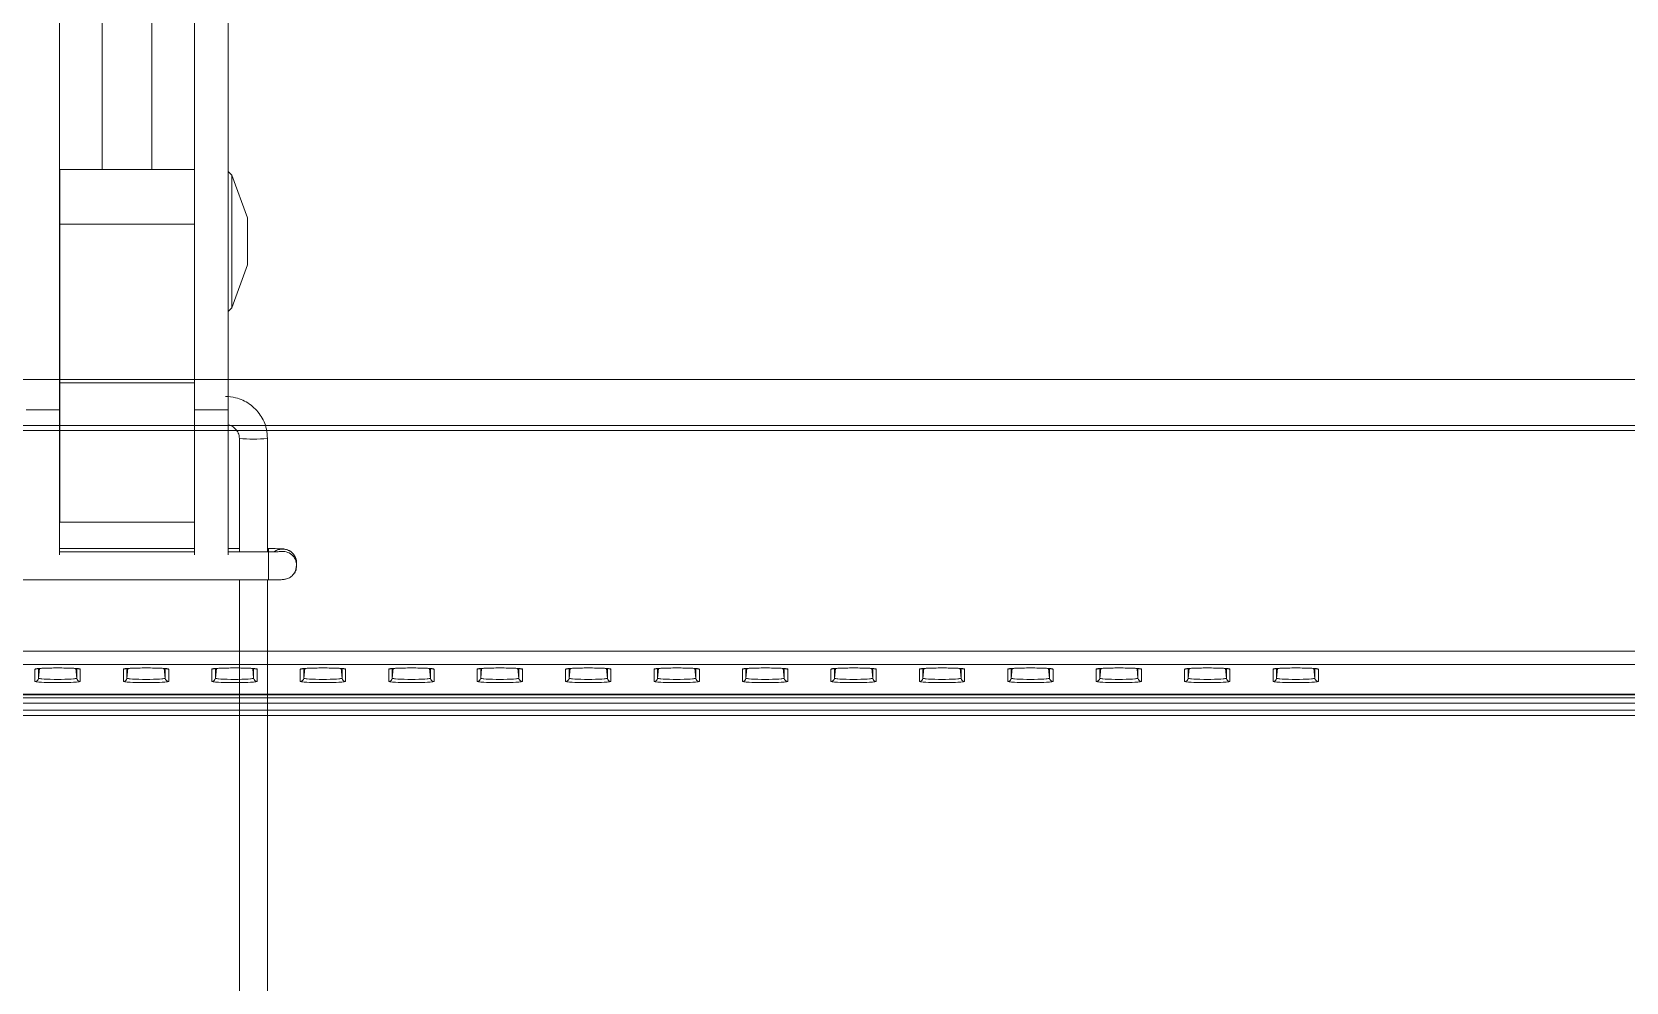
# Model space of a CAD drawing. Header units: millimetres. Extents: x -71336 to -35435, y -26189 to 22712.
# Drawn here: x -68747.5 to -68657.3, y -17584.3 to -17530.6 of the extents above; entities that cross this region are included whole.
import ezdxf

# ---------------------------------------------------------------- set-up
doc = ezdxf.new("R2010")
doc.units = ezdxf.units.MM
doc.layers.add('SC - Equipment', color=7, linetype='Continuous', lineweight=13)

# ---------------------------------------------------------------- blocks, each defined once
blk = doc.blocks.new('SONY FW-49XE8001 - BACK')
at = {"layer": 'SC - Equipment', "color": 251, "true_color": 0x636466, "transparency": 33554495}
for points in [[(478.695, 9.651), (-479.005, 9.651)], [(478.695, 10.4), (-479.005, 10.4)], [(115.539, 9.398), (115.539, 9.398), (115.545, 9.4), (115.556, 9.401), (115.57, 9.404), (115.588, 9.406), (115.609, 9.408), (115.633, 9.411), (115.66, 9.414), (115.691, 9.416), (115.725, 9.419), (115.763, 9.421), (115.805, 9.424), (115.85, 9.427), (115.899, 9.429), (115.951, 9.431), (116.008, 9.434), (116.131, 9.438), (116.267, 9.441), (116.416, 9.444), (116.576, 9.445), (116.747, 9.446), (116.924, 9.445), (117.101, 9.443), (117.187, 9.442), (117.27, 9.44), (117.348, 9.438), (117.421, 9.436), (117.488, 9.433), (117.55, 9.431), (117.607, 9.428), (117.659, 9.426), (117.706, 9.423), (117.749, 9.42), (117.788, 9.417), (117.822, 9.414), (117.853, 9.411), (117.879, 9.409), (117.901, 9.406), (117.92, 9.404), (117.934, 9.401), (117.944, 9.4), (117.95, 9.398), (117.951, 9.398)], [(115.718, 9.418), (115.663, 8.867), (115.663, 9.414)], [(117.827, 9.414), (117.827, 8.867), (117.772, 9.418)], [(120.54, 9.398), (120.539, 9.398), (120.546, 9.4), (120.556, 9.401), (120.57, 9.404), (120.588, 9.406), (120.608, 9.408), (120.633, 9.411), (120.66, 9.414), (120.691, 9.416), (120.725, 9.419), (120.763, 9.421), (120.804, 9.424), (120.85, 9.427), (120.899, 9.429), (120.951, 9.431), (121.008, 9.434), (121.13, 9.438), (121.267, 9.441), (121.415, 9.444), (121.576, 9.445), (121.746, 9.446), (121.924, 9.445), (122.101, 9.443), (122.187, 9.442), (122.27, 9.44), (122.348, 9.438), (122.421, 9.436), (122.488, 9.433), (122.55, 9.431), (122.607, 9.428), (122.659, 9.426), (122.706, 9.423), (122.749, 9.42), (122.788, 9.417), (122.823, 9.414), (122.853, 9.411), (122.879, 9.409), (122.901, 9.406), (122.92, 9.404), (122.934, 9.401), (122.944, 9.4), (122.95, 9.398), (122.951, 9.398)], [(120.718, 9.418), (120.663, 8.867), (120.663, 9.414)], [(122.827, 9.414), (122.827, 8.867), (122.772, 9.418)], [(125.54, 9.398), (125.539, 9.398), (125.546, 9.4), (125.556, 9.401), (125.57, 9.404), (125.588, 9.406), (125.609, 9.408), (125.633, 9.411), (125.66, 9.414), (125.691, 9.416), (125.725, 9.419), (125.763, 9.421), (125.804, 9.424), (125.85, 9.427), (125.899, 9.429), (125.951, 9.431), (126.008, 9.434), (126.131, 9.438), (126.267, 9.441), (126.416, 9.444), (126.576, 9.445), (126.747, 9.446), (126.924, 9.445), (127.101, 9.443), (127.187, 9.442), (127.27, 9.44), (127.348, 9.438), (127.421, 9.436), (127.488, 9.433), (127.55, 9.431), (127.607, 9.428), (127.659, 9.426), (127.706, 9.423), (127.749, 9.42), (127.788, 9.417), (127.823, 9.414), (127.853, 9.411), (127.879, 9.409), (127.901, 9.406), (127.92, 9.404), (127.934, 9.401), (127.944, 9.4), (127.95, 9.398), (127.951, 9.398)], [(125.718, 9.418), (125.663, 8.867), (125.663, 9.414)], [(127.827, 9.414), (127.827, 8.867), (127.772, 9.418)], [(130.54, 9.398), (130.539, 9.398), (130.546, 9.4), (130.556, 9.401), (130.57, 9.404), (130.588, 9.406), (130.609, 9.408), (130.633, 9.411), (130.66, 9.414), (130.691, 9.416), (130.725, 9.419), (130.763, 9.421), (130.804, 9.424), (130.85, 9.427), (130.899, 9.429), (130.952, 9.431), (131.008, 9.434), (131.13, 9.438), (131.267, 9.441), (131.416, 9.444), (131.576, 9.445), (131.746, 9.446), (131.924, 9.445), (132.101, 9.443), (132.187, 9.442), (132.27, 9.44), (132.348, 9.438), (132.421, 9.436), (132.488, 9.433), (132.55, 9.431), (132.607, 9.428), (132.659, 9.426), (132.706, 9.423), (132.749, 9.42), (132.788, 9.417), (132.822, 9.414), (132.853, 9.411), (132.879, 9.409), (132.901, 9.406), (132.92, 9.404), (132.934, 9.401), (132.945, 9.4), (132.95, 9.398), (132.951, 9.398)], [(130.718, 9.418), (130.663, 8.867), (130.663, 9.414)], [(132.827, 9.414), (132.827, 8.867), (132.772, 9.418)], [(135.54, 9.398), (135.539, 9.398), (135.546, 9.4), (135.556, 9.401), (135.57, 9.404), (135.588, 9.406), (135.609, 9.408), (135.633, 9.411), (135.66, 9.414), (135.691, 9.416), (135.725, 9.419), (135.763, 9.421), (135.804, 9.424), (135.85, 9.427), (135.899, 9.429), (135.951, 9.431), (136.008, 9.434), (136.13, 9.438), (136.267, 9.441), (136.416, 9.444), (136.576, 9.445), (136.747, 9.446), (136.924, 9.445), (137.101, 9.443), (137.187, 9.442), (137.27, 9.44), (137.348, 9.438), (137.421, 9.436), (137.488, 9.433), (137.55, 9.431), (137.607, 9.428), (137.659, 9.426), (137.706, 9.423), (137.749, 9.42), (137.788, 9.417), (137.823, 9.414), (137.853, 9.411), (137.879, 9.409), (137.901, 9.406), (137.92, 9.404), (137.934, 9.401), (137.944, 9.4), (137.95, 9.398), (137.95, 9.398)], [(135.718, 9.418), (135.663, 8.867), (135.663, 9.414)], [(137.827, 9.414), (137.827, 8.867), (137.772, 9.418)], [(140.54, 9.398), (140.539, 9.398), (140.546, 9.4), (140.556, 9.401), (140.57, 9.404), (140.588, 9.406), (140.609, 9.408), (140.633, 9.411), (140.66, 9.414), (140.691, 9.416), (140.725, 9.419), (140.763, 9.421), (140.804, 9.424), (140.85, 9.427), (140.899, 9.429), (140.951, 9.431), (141.008, 9.434), (141.13, 9.438), (141.267, 9.441), (141.416, 9.444), (141.576, 9.445), (141.747, 9.446), (141.924, 9.445), (142.101, 9.443), (142.187, 9.442), (142.27, 9.44), (142.348, 9.438), (142.421, 9.436), (142.488, 9.433), (142.55, 9.431), (142.607, 9.428), (142.659, 9.426), (142.706, 9.423), (142.749, 9.42), (142.788, 9.417), (142.822, 9.414), (142.853, 9.411), (142.879, 9.409), (142.901, 9.406), (142.92, 9.404), (142.934, 9.401), (142.944, 9.4), (142.95, 9.398), (142.951, 9.398)], [(140.718, 9.418), (140.663, 8.867), (140.663, 9.414)], [(142.827, 9.414), (142.827, 8.867), (142.772, 9.418)], [(145.54, 9.398), (145.539, 9.398), (145.546, 9.4), (145.556, 9.401), (145.57, 9.404), (145.588, 9.406), (145.608, 9.408), (145.633, 9.411), (145.66, 9.414), (145.691, 9.416), (145.725, 9.419), (145.763, 9.421), (145.804, 9.424), (145.85, 9.427), (145.899, 9.429), (145.951, 9.431), (146.008, 9.434), (146.13, 9.438), (146.267, 9.441), (146.415, 9.444), (146.576, 9.445), (146.746, 9.446), (146.924, 9.445), (147.101, 9.443), (147.187, 9.442), (147.27, 9.44), (147.348, 9.438), (147.421, 9.436), (147.488, 9.433), (147.55, 9.431), (147.607, 9.428), (147.659, 9.426), (147.706, 9.423), (147.749, 9.42), (147.788, 9.417), (147.823, 9.414), (147.853, 9.411), (147.879, 9.409), (147.901, 9.406), (147.92, 9.404), (147.934, 9.401), (147.944, 9.4), (147.95, 9.398), (147.95, 9.398)], [(145.718, 9.418), (145.663, 8.867), (145.663, 9.414)], [(147.827, 9.414), (147.827, 8.867), (147.772, 9.418)], [(150.539, 9.398), (150.539, 9.398), (150.545, 9.4), (150.556, 9.401), (150.57, 9.404), (150.588, 9.406), (150.609, 9.408), (150.633, 9.411), (150.66, 9.414), (150.691, 9.416), (150.725, 9.419), (150.763, 9.421), (150.805, 9.424), (150.85, 9.427), (150.899, 9.429), (150.951, 9.431), (151.008, 9.434), (151.131, 9.438), (151.267, 9.441), (151.416, 9.444), (151.576, 9.445), (151.747, 9.446), (151.924, 9.445), (152.101, 9.443), (152.187, 9.442), (152.27, 9.44), (152.348, 9.438), (152.42, 9.436), (152.488, 9.433), (152.55, 9.431), (152.607, 9.428), (152.659, 9.426), (152.706, 9.423), (152.749, 9.42), (152.788, 9.417), (152.822, 9.414), (152.853, 9.411), (152.879, 9.409), (152.901, 9.406), (152.92, 9.404), (152.934, 9.401), (152.944, 9.4), (152.95, 9.398), (152.951, 9.398)], [(150.718, 9.418), (150.663, 8.867), (150.663, 9.414)], [(152.827, 9.414), (152.827, 8.867), (152.772, 9.418)], [(155.54, 9.398), (155.539, 9.398), (155.546, 9.4), (155.556, 9.401), (155.57, 9.404), (155.588, 9.406), (155.608, 9.408), (155.633, 9.411), (155.66, 9.414), (155.691, 9.416), (155.725, 9.419), (155.763, 9.421), (155.804, 9.424), (155.85, 9.427), (155.899, 9.429), (155.952, 9.431), (156.008, 9.434), (156.13, 9.438), (156.267, 9.441), (156.416, 9.444), (156.576, 9.445), (156.746, 9.446), (156.924, 9.445), (157.101, 9.443), (157.187, 9.442), (157.27, 9.44), (157.348, 9.438), (157.421, 9.436), (157.488, 9.433), (157.55, 9.431), (157.607, 9.428), (157.659, 9.426), (157.706, 9.423), (157.749, 9.42), (157.788, 9.417), (157.822, 9.414), (157.853, 9.411), (157.879, 9.409), (157.901, 9.406), (157.92, 9.404), (157.934, 9.401), (157.944, 9.4), (157.95, 9.398), (157.951, 9.398)], [(155.718, 9.418), (155.663, 8.867), (155.663, 9.414)], [(157.827, 9.414), (157.827, 8.867), (157.772, 9.418)], [(160.539, 9.398), (160.539, 9.398), (160.546, 9.4), (160.556, 9.401), (160.57, 9.404), (160.588, 9.406), (160.609, 9.408), (160.633, 9.411), (160.66, 9.414), (160.691, 9.416), (160.725, 9.419), (160.763, 9.421), (160.804, 9.424), (160.85, 9.427), (160.899, 9.429), (160.951, 9.431), (161.008, 9.434), (161.131, 9.438), (161.267, 9.441), (161.416, 9.444), (161.576, 9.445), (161.747, 9.446), (161.924, 9.445), (162.101, 9.443), (162.187, 9.442), (162.27, 9.44), (162.348, 9.438), (162.421, 9.436), (162.488, 9.433), (162.55, 9.431), (162.607, 9.428), (162.659, 9.426), (162.706, 9.423), (162.749, 9.42), (162.788, 9.417), (162.823, 9.414), (162.853, 9.411), (162.879, 9.409), (162.901, 9.406), (162.92, 9.404), (162.934, 9.401), (162.944, 9.4), (162.95, 9.398), (162.951, 9.398)], [(160.718, 9.418), (160.663, 8.867), (160.663, 9.414)], [(162.827, 9.414), (162.827, 8.867), (162.772, 9.418)], [(165.54, 9.398), (165.539, 9.398), (165.546, 9.4), (165.556, 9.401), (165.57, 9.404), (165.588, 9.406), (165.609, 9.408), (165.633, 9.411), (165.66, 9.414), (165.691, 9.416), (165.725, 9.419), (165.763, 9.421), (165.804, 9.424), (165.85, 9.427), (165.899, 9.429), (165.952, 9.431), (166.008, 9.434), (166.13, 9.438), (166.267, 9.441), (166.416, 9.444), (166.576, 9.445), (166.747, 9.446), (166.924, 9.445), (167.101, 9.443), (167.187, 9.442), (167.269, 9.44), (167.348, 9.438), (167.421, 9.436), (167.488, 9.433), (167.55, 9.431), (167.607, 9.428), (167.659, 9.426), (167.706, 9.423), (167.749, 9.42), (167.788, 9.417), (167.822, 9.414), (167.853, 9.411), (167.879, 9.409), (167.901, 9.406), (167.92, 9.404), (167.934, 9.401), (167.944, 9.4), (167.95, 9.398), (167.951, 9.398)], [(165.718, 9.418), (165.663, 8.867), (165.663, 9.414)], [(167.827, 9.414), (167.827, 8.867), (167.772, 9.418)], [(170.54, 9.398), (170.539, 9.398), (170.546, 9.4), (170.556, 9.401), (170.57, 9.404), (170.588, 9.406), (170.608, 9.408), (170.633, 9.411), (170.66, 9.414), (170.691, 9.416), (170.725, 9.419), (170.763, 9.421), (170.804, 9.424), (170.85, 9.427), (170.899, 9.429), (170.951, 9.431), (171.008, 9.434), (171.13, 9.438), (171.267, 9.441), (171.416, 9.444), (171.576, 9.445), (171.746, 9.446), (171.924, 9.445), (172.101, 9.443), (172.187, 9.442), (172.27, 9.44), (172.348, 9.438), (172.421, 9.436), (172.488, 9.433), (172.55, 9.431), (172.607, 9.428), (172.659, 9.426), (172.706, 9.423), (172.749, 9.42), (172.788, 9.417), (172.823, 9.414), (172.853, 9.411), (172.879, 9.409), (172.901, 9.406), (172.92, 9.404), (172.934, 9.401), (172.944, 9.4), (172.95, 9.398), (172.95, 9.398)], [(170.718, 9.418), (170.663, 8.867), (170.663, 9.414)], [(172.827, 9.414), (172.827, 8.867), (172.772, 9.418)], [(175.539, 9.398), (175.539, 9.398), (175.546, 9.4), (175.556, 9.401), (175.57, 9.404), (175.588, 9.406), (175.609, 9.408), (175.633, 9.411), (175.66, 9.414), (175.691, 9.416), (175.725, 9.419), (175.763, 9.421), (175.805, 9.424), (175.85, 9.427), (175.899, 9.429), (175.951, 9.431), (176.008, 9.434), (176.13, 9.438), (176.267, 9.441), (176.416, 9.444), (176.576, 9.445), (176.747, 9.446), (176.924, 9.445), (177.101, 9.443), (177.187, 9.442), (177.27, 9.44), (177.348, 9.438), (177.421, 9.436), (177.488, 9.433), (177.55, 9.431), (177.607, 9.428), (177.659, 9.426), (177.706, 9.423), (177.749, 9.42), (177.788, 9.417), (177.822, 9.414), (177.853, 9.411), (177.879, 9.409), (177.901, 9.406), (177.92, 9.404), (177.934, 9.401), (177.944, 9.4), (177.95, 9.398), (177.951, 9.398)], [(175.718, 9.418), (175.663, 8.867), (175.663, 9.414)], [(177.827, 9.414), (177.827, 8.867), (177.772, 9.418)], [(180.54, 9.398), (180.539, 9.398), (180.546, 9.4), (180.556, 9.401), (180.57, 9.404), (180.588, 9.406), (180.608, 9.408), (180.633, 9.411), (180.66, 9.414), (180.691, 9.416), (180.725, 9.419), (180.763, 9.421), (180.804, 9.424), (180.85, 9.427), (180.899, 9.429), (180.951, 9.431), (181.008, 9.434), (181.13, 9.438), (181.267, 9.441), (181.415, 9.444), (181.576, 9.445), (181.746, 9.446), (181.924, 9.445), (182.101, 9.443), (182.187, 9.442), (182.27, 9.44), (182.348, 9.438), (182.421, 9.436), (182.488, 9.433), (182.55, 9.431), (182.607, 9.428), (182.659, 9.426), (182.706, 9.423), (182.749, 9.42), (182.788, 9.417), (182.823, 9.414), (182.853, 9.411), (182.879, 9.409), (182.901, 9.406), (182.92, 9.404), (182.934, 9.401), (182.944, 9.4), (182.95, 9.398), (182.951, 9.398)], [(180.718, 9.418), (180.663, 8.867), (180.663, 9.414)], [(182.827, 9.414), (182.827, 8.867), (182.772, 9.418)], [(185.539, 9.398), (185.539, 9.398), (185.546, 9.4), (185.556, 9.401), (185.57, 9.404), (185.588, 9.406), (185.609, 9.408), (185.633, 9.411), (185.66, 9.414), (185.691, 9.416), (185.725, 9.419), (185.763, 9.421), (185.804, 9.424), (185.85, 9.427), (185.899, 9.429), (185.951, 9.431), (186.008, 9.434), (186.131, 9.438), (186.267, 9.441), (186.416, 9.444), (186.576, 9.445), (186.747, 9.446), (186.924, 9.445), (187.101, 9.443), (187.187, 9.442), (187.27, 9.44), (187.348, 9.438), (187.421, 9.436), (187.488, 9.433), (187.55, 9.431), (187.607, 9.428), (187.659, 9.426), (187.706, 9.423), (187.749, 9.42), (187.788, 9.417), (187.823, 9.414), (187.853, 9.411), (187.879, 9.409), (187.901, 9.406), (187.92, 9.404), (187.934, 9.401), (187.944, 9.4), (187.95, 9.398), (187.951, 9.398)], [(185.718, 9.418), (185.663, 8.867), (185.663, 9.414)], [(187.827, 9.414), (187.827, 8.867), (187.772, 9.418)], [(72.438, 7.464), (316.628, 7.464)], [(72.446, 7.764), (316.2, 7.764)], [(211.645, 7.964), (211.645, 7.935), (75.645, 7.935), (75.645, 7.964)], [(317.628, 6.764), (72.42, 6.764)], [(317.199, 7.064), (72.427, 7.064)]]:
    blk.add_lwpolyline(points, dxfattribs=at)
for points in [[(215.504, 9.637), (215.494, 8.948, -0.365289), (214.645, 7.964), (72.951, 7.964)], [(118.026, 8.687, -0.385524), (117.827, 8.867), (117.825, 8.863), (117.821, 8.859), (117.812, 8.856), (117.805, 8.854), (117.789, 8.851), (117.742, 8.842), (117.694, 8.835), (117.642, 8.83), (117.512, 8.82), (117.509, 8.82), (117.364, 8.812), (117.199, 8.806), (117.16, 8.805), (116.95, 8.802), (116.745, 8.801), (116.54, 8.802), (116.331, 8.805), (116.291, 8.806), (116.125, 8.812), (115.981, 8.82), (115.978, 8.82), (115.847, 8.83), (115.796, 8.835), (115.748, 8.842), (115.701, 8.851), (115.685, 8.854), (115.677, 8.856), (115.669, 8.859), (115.664, 8.863), (115.663, 8.867, -0.384869), (115.464, 8.687)], [(123.026, 8.687, -0.385109), (122.827, 8.867), (122.825, 8.863), (122.821, 8.859), (122.812, 8.856), (122.805, 8.854), (122.789, 8.851), (122.742, 8.842), (122.694, 8.835), (122.643, 8.83), (122.512, 8.82), (122.509, 8.82), (122.365, 8.812), (122.199, 8.806), (122.16, 8.805), (121.95, 8.802), (121.745, 8.801), (121.54, 8.802), (121.331, 8.805), (121.291, 8.806), (121.125, 8.812), (120.981, 8.82), (120.978, 8.82), (120.847, 8.83), (120.796, 8.835), (120.748, 8.842), (120.701, 8.851), (120.685, 8.854), (120.678, 8.856), (120.669, 8.859), (120.664, 8.863), (120.663, 8.867, -0.385109), (120.464, 8.687)], [(128.026, 8.687, -0.384869), (127.827, 8.867), (127.826, 8.863), (127.821, 8.859), (127.812, 8.856), (127.805, 8.854), (127.789, 8.851), (127.742, 8.842), (127.694, 8.835), (127.643, 8.83), (127.512, 8.82), (127.509, 8.82), (127.365, 8.812), (127.199, 8.806), (127.16, 8.805), (126.95, 8.802), (126.745, 8.801), (126.54, 8.802), (126.331, 8.805), (126.291, 8.806), (126.125, 8.812), (125.981, 8.82), (125.978, 8.82), (125.847, 8.83), (125.796, 8.835), (125.748, 8.842), (125.701, 8.851), (125.685, 8.854), (125.678, 8.856), (125.669, 8.859), (125.664, 8.863), (125.663, 8.867, -0.385524), (125.464, 8.687)], [(133.026, 8.687, -0.385109), (132.827, 8.867), (132.825, 8.863), (132.821, 8.859), (132.812, 8.856), (132.805, 8.854), (132.789, 8.851), (132.742, 8.842), (132.694, 8.835), (132.643, 8.83), (132.512, 8.82), (132.509, 8.82), (132.365, 8.812), (132.199, 8.806), (132.16, 8.805), (131.95, 8.802), (131.745, 8.801), (131.54, 8.802), (131.331, 8.805), (131.291, 8.806), (131.126, 8.812), (130.981, 8.82), (130.978, 8.82), (130.847, 8.83), (130.796, 8.835), (130.748, 8.842), (130.701, 8.851), (130.685, 8.854), (130.678, 8.856), (130.669, 8.859), (130.664, 8.863), (130.663, 8.867, -0.384697), (130.464, 8.687)], [(138.026, 8.687, -0.384869), (137.827, 8.867), (137.825, 8.863), (137.821, 8.859), (137.812, 8.856), (137.805, 8.854), (137.789, 8.851), (137.742, 8.842), (137.694, 8.835), (137.643, 8.83), (137.512, 8.82), (137.509, 8.82), (137.365, 8.812), (137.199, 8.806), (137.16, 8.805), (136.951, 8.802), (136.745, 8.801), (136.54, 8.802), (136.331, 8.805), (136.291, 8.806), (136.125, 8.812), (135.981, 8.82), (135.978, 8.82), (135.847, 8.83), (135.796, 8.835), (135.748, 8.842), (135.701, 8.851), (135.685, 8.854), (135.678, 8.856), (135.669, 8.859), (135.664, 8.863), (135.663, 8.867, -0.385127), (135.464, 8.687)], [(143.026, 8.687, -0.385127), (142.827, 8.867), (142.825, 8.863), (142.821, 8.859), (142.812, 8.856), (142.805, 8.854), (142.789, 8.851), (142.742, 8.842), (142.694, 8.835), (142.642, 8.83), (142.512, 8.82), (142.509, 8.82), (142.365, 8.812), (142.199, 8.806), (142.159, 8.805), (141.95, 8.802), (141.745, 8.801), (141.54, 8.802), (141.331, 8.805), (141.291, 8.806), (141.125, 8.812), (140.981, 8.82), (140.978, 8.82), (140.847, 8.83), (140.796, 8.835), (140.748, 8.842), (140.701, 8.851), (140.685, 8.854), (140.677, 8.856), (140.669, 8.859), (140.664, 8.863), (140.663, 8.867, -0.384883), (140.464, 8.687)], [(148.026, 8.687, -0.385094), (147.827, 8.867), (147.825, 8.863), (147.821, 8.859), (147.812, 8.856), (147.805, 8.854), (147.789, 8.851), (147.742, 8.842), (147.694, 8.835), (147.643, 8.83), (147.512, 8.82), (147.509, 8.82), (147.365, 8.812), (147.199, 8.806), (147.16, 8.805), (146.95, 8.802), (146.745, 8.801), (146.54, 8.802), (146.331, 8.805), (146.291, 8.806), (146.125, 8.812), (145.981, 8.82), (145.978, 8.82), (145.847, 8.83), (145.796, 8.835), (145.748, 8.842), (145.701, 8.851), (145.685, 8.854), (145.678, 8.856), (145.669, 8.859), (145.664, 8.863), (145.663, 8.867, -0.38516), (145.464, 8.687)], [(153.026, 8.687, -0.385524), (152.827, 8.867), (152.826, 8.863), (152.821, 8.859), (152.812, 8.856), (152.805, 8.854), (152.789, 8.851), (152.742, 8.842), (152.694, 8.835), (152.642, 8.83), (152.512, 8.82), (152.509, 8.82), (152.365, 8.812), (152.199, 8.806), (152.16, 8.805), (151.95, 8.802), (151.745, 8.801), (151.54, 8.802), (151.331, 8.805), (151.291, 8.806), (151.125, 8.812), (150.981, 8.82), (150.978, 8.82), (150.847, 8.83), (150.796, 8.835), (150.748, 8.842), (150.701, 8.851), (150.685, 8.854), (150.677, 8.856), (150.669, 8.859), (150.664, 8.863), (150.663, 8.867, -0.385491), (150.464, 8.687)], [(158.026, 8.687, -0.385109), (157.827, 8.867), (157.825, 8.863), (157.821, 8.859), (157.812, 8.856), (157.805, 8.854), (157.789, 8.851), (157.742, 8.842), (157.694, 8.835), (157.643, 8.83), (157.512, 8.82), (157.509, 8.82), (157.365, 8.812), (157.199, 8.806), (157.16, 8.805), (156.95, 8.802), (156.745, 8.801), (156.54, 8.802), (156.331, 8.805), (156.291, 8.806), (156.125, 8.812), (155.981, 8.82), (155.978, 8.82), (155.847, 8.83), (155.796, 8.835), (155.748, 8.842), (155.701, 8.851), (155.685, 8.854), (155.678, 8.856), (155.669, 8.859), (155.664, 8.863), (155.663, 8.867, -0.384712), (155.464, 8.687)], [(163.026, 8.687, -0.384902), (162.827, 8.867), (162.826, 8.863), (162.821, 8.859), (162.812, 8.856), (162.805, 8.854), (162.789, 8.851), (162.742, 8.842), (162.694, 8.835), (162.643, 8.83), (162.512, 8.82), (162.509, 8.82), (162.365, 8.812), (162.199, 8.806), (162.16, 8.805), (161.95, 8.802), (161.745, 8.801), (161.54, 8.802), (161.331, 8.805), (161.291, 8.806), (161.125, 8.812), (160.981, 8.82), (160.978, 8.82), (160.847, 8.83), (160.796, 8.835), (160.748, 8.842), (160.701, 8.851), (160.685, 8.854), (160.678, 8.856), (160.669, 8.859), (160.664, 8.863), (160.663, 8.867, -0.385127), (160.464, 8.687)], [(168.026, 8.687, -0.385109), (167.827, 8.867), (167.825, 8.863), (167.821, 8.859), (167.812, 8.856), (167.805, 8.854), (167.789, 8.851), (167.742, 8.842), (167.694, 8.835), (167.643, 8.83), (167.512, 8.82), (167.509, 8.82), (167.365, 8.812), (167.199, 8.806), (167.16, 8.805), (166.95, 8.802), (166.745, 8.801), (166.54, 8.802), (166.331, 8.805), (166.291, 8.806), (166.125, 8.812), (165.981, 8.82), (165.978, 8.82), (165.847, 8.83), (165.796, 8.835), (165.748, 8.842), (165.701, 8.851), (165.685, 8.854), (165.677, 8.856), (165.669, 8.859), (165.664, 8.863), (165.663, 8.867, -0.384883), (165.464, 8.687)], [(173.026, 8.687, -0.384697), (172.827, 8.867), (172.825, 8.863), (172.821, 8.859), (172.812, 8.856), (172.805, 8.854), (172.789, 8.851), (172.742, 8.842), (172.694, 8.835), (172.643, 8.83), (172.512, 8.82), (172.509, 8.82), (172.365, 8.812), (172.199, 8.806), (172.16, 8.805), (171.95, 8.802), (171.745, 8.801), (171.54, 8.802), (171.331, 8.805), (171.291, 8.806), (171.125, 8.812), (170.981, 8.82), (170.978, 8.82), (170.847, 8.83), (170.796, 8.835), (170.748, 8.842), (170.701, 8.851), (170.685, 8.854), (170.678, 8.856), (170.669, 8.859), (170.664, 8.863), (170.663, 8.867, -0.385127), (170.464, 8.687)], [(178.026, 8.687, -0.385557), (177.827, 8.867), (177.825, 8.863), (177.821, 8.859), (177.812, 8.856), (177.805, 8.854), (177.789, 8.851), (177.742, 8.842), (177.694, 8.835), (177.642, 8.83), (177.512, 8.82), (177.509, 8.82), (177.364, 8.812), (177.199, 8.806), (177.16, 8.805), (176.95, 8.802), (176.745, 8.801), (176.54, 8.802), (176.331, 8.805), (176.291, 8.806), (176.125, 8.812), (175.981, 8.82), (175.978, 8.82), (175.847, 8.83), (175.796, 8.835), (175.748, 8.842), (175.701, 8.851), (175.685, 8.854), (175.677, 8.856), (175.669, 8.859), (175.664, 8.863), (175.663, 8.867, -0.384883), (175.464, 8.687)], [(183.026, 8.687, -0.385094), (182.827, 8.867), (182.825, 8.863), (182.821, 8.859), (182.812, 8.856), (182.805, 8.854), (182.789, 8.851), (182.742, 8.842), (182.694, 8.835), (182.643, 8.83), (182.512, 8.82), (182.509, 8.82), (182.365, 8.812), (182.199, 8.806), (182.16, 8.805), (181.95, 8.802), (181.745, 8.801), (181.54, 8.802), (181.331, 8.805), (181.291, 8.806), (181.125, 8.812), (180.981, 8.82), (180.978, 8.82), (180.847, 8.83), (180.796, 8.835), (180.748, 8.842), (180.701, 8.851), (180.685, 8.854), (180.678, 8.856), (180.669, 8.859), (180.664, 8.863), (180.663, 8.867, -0.385127), (180.464, 8.687)], [(188.026, 8.687, -0.384935), (187.827, 8.867), (187.826, 8.863), (187.821, 8.859), (187.812, 8.856), (187.805, 8.854), (187.789, 8.851), (187.742, 8.842), (187.694, 8.835), (187.642, 8.83), (187.512, 8.82), (187.509, 8.82), (187.365, 8.812), (187.199, 8.806), (187.16, 8.805), (186.95, 8.802), (186.745, 8.801), (186.54, 8.802), (186.331, 8.805), (186.291, 8.806), (186.125, 8.812), (185.981, 8.82), (185.978, 8.82), (185.847, 8.83), (185.796, 8.835), (185.748, 8.842), (185.701, 8.851), (185.685, 8.854), (185.678, 8.856), (185.669, 8.859), (185.664, 8.863), (185.663, 8.867, -0.385491), (185.464, 8.687)]]:
    blk.add_lwpolyline(points, format="xyb", dxfattribs=at)
for points in [[(118.026, 9.379), (118.026, 8.687), (118.026, 8.685), (118.024, 8.682), (118.02, 8.679), (118.011, 8.676), (118, 8.674), (117.954, 8.667), (117.926, 8.662), (117.88, 8.656), (117.814, 8.651), (117.808, 8.65), (117.799, 8.65), (117.65, 8.64), (117.5, 8.633), (117.456, 8.632), (117.236, 8.625), (116.986, 8.622), (116.745, 8.621), (116.505, 8.622), (116.255, 8.625), (116.034, 8.632), (115.99, 8.633), (115.84, 8.64), (115.691, 8.65), (115.682, 8.65), (115.676, 8.651), (115.61, 8.656), (115.564, 8.662), (115.535, 8.667), (115.49, 8.674), (115.479, 8.676), (115.47, 8.679), (115.465, 8.682), (115.464, 8.685), (115.464, 8.687), (115.464, 9.379), (115.465, 9.383), (115.47, 9.387), (115.479, 9.389), (115.481, 9.39), (115.507, 9.396), (115.53, 9.4), (115.532, 9.4), (115.556, 9.404), (115.582, 9.407), (115.608, 9.41), (115.612, 9.41), (115.638, 9.413), (115.663, 9.415), (115.688, 9.417), (115.714, 9.419), (115.877, 9.429), (116.053, 9.437), (116.247, 9.442), (116.316, 9.443), (116.52, 9.446), (116.723, 9.446), (116.787, 9.446), (116.99, 9.445), (117.194, 9.443), (117.397, 9.438), (117.581, 9.43), (117.751, 9.421), (117.755, 9.42), (117.783, 9.418), (117.811, 9.416), (117.839, 9.414), (117.867, 9.411), (117.87, 9.411), (117.898, 9.408), (117.927, 9.405), (117.953, 9.401), (117.978, 9.396), (118.007, 9.39), (118.011, 9.39), (118.02, 9.387), (118.024, 9.384)], [(123.026, 9.379), (123.026, 8.687), (123.025, 8.685), (123.024, 8.682), (123.02, 8.679), (123.011, 8.676), (123, 8.674), (122.954, 8.667), (122.926, 8.662), (122.88, 8.656), (122.814, 8.651), (122.808, 8.65), (122.799, 8.65), (122.65, 8.64), (122.5, 8.633), (122.457, 8.632), (122.235, 8.625), (121.986, 8.622), (121.745, 8.621), (121.504, 8.622), (121.255, 8.625), (121.034, 8.632), (120.99, 8.633), (120.84, 8.64), (120.691, 8.65), (120.682, 8.65), (120.676, 8.651), (120.61, 8.656), (120.564, 8.662), (120.535, 8.667), (120.49, 8.674), (120.478, 8.676), (120.47, 8.679), (120.466, 8.682), (120.464, 8.685), (120.464, 8.687), (120.464, 9.379), (120.466, 9.383), (120.47, 9.387), (120.479, 9.389), (120.481, 9.39), (120.507, 9.396), (120.53, 9.4), (120.532, 9.4), (120.556, 9.404), (120.582, 9.407), (120.608, 9.41), (120.612, 9.41), (120.638, 9.413), (120.663, 9.415), (120.688, 9.417), (120.714, 9.419), (120.877, 9.429), (121.053, 9.437), (121.248, 9.442), (121.316, 9.443), (121.52, 9.446), (121.724, 9.446), (121.787, 9.446), (121.991, 9.445), (122.194, 9.443), (122.397, 9.438), (122.581, 9.43), (122.751, 9.421), (122.755, 9.42), (122.783, 9.418), (122.811, 9.416), (122.839, 9.414), (122.867, 9.411), (122.87, 9.411), (122.899, 9.408), (122.927, 9.405), (122.953, 9.401), (122.978, 9.396), (123.007, 9.39), (123.011, 9.39), (123.02, 9.387), (123.024, 9.384)], [(128.026, 9.379), (128.026, 8.687), (128.026, 8.685), (128.024, 8.682), (128.02, 8.679), (128.011, 8.676), (128, 8.674), (127.955, 8.667), (127.926, 8.662), (127.88, 8.656), (127.813, 8.651), (127.808, 8.65), (127.799, 8.65), (127.65, 8.64), (127.5, 8.633), (127.456, 8.632), (127.236, 8.625), (126.986, 8.622), (126.745, 8.621), (126.505, 8.622), (126.255, 8.625), (126.034, 8.632), (125.99, 8.633), (125.84, 8.64), (125.691, 8.65), (125.682, 8.65), (125.676, 8.651), (125.61, 8.656), (125.564, 8.662), (125.535, 8.667), (125.49, 8.674), (125.479, 8.676), (125.47, 8.679), (125.465, 8.682), (125.464, 8.685), (125.464, 8.687), (125.464, 9.379), (125.465, 9.383), (125.47, 9.387), (125.479, 9.389), (125.481, 9.39), (125.507, 9.396), (125.53, 9.4), (125.532, 9.4), (125.557, 9.404), (125.582, 9.407), (125.608, 9.41), (125.612, 9.41), (125.638, 9.413), (125.663, 9.415), (125.688, 9.417), (125.714, 9.419), (125.877, 9.429), (126.053, 9.437), (126.247, 9.442), (126.316, 9.443), (126.52, 9.446), (126.724, 9.446), (126.787, 9.446), (126.991, 9.445), (127.194, 9.443), (127.397, 9.438), (127.581, 9.43), (127.751, 9.421), (127.755, 9.42), (127.783, 9.418), (127.811, 9.416), (127.839, 9.414), (127.867, 9.411), (127.87, 9.411), (127.899, 9.408), (127.927, 9.405), (127.953, 9.401), (127.978, 9.396), (128.007, 9.39), (128.011, 9.39), (128.02, 9.387), (128.024, 9.384)], [(133.026, 9.379), (133.026, 8.687), (133.025, 8.685), (133.024, 8.682), (133.02, 8.679), (133.011, 8.676), (133, 8.674), (132.954, 8.667), (132.926, 8.662), (132.88, 8.656), (132.814, 8.651), (132.808, 8.65), (132.799, 8.65), (132.65, 8.64), (132.5, 8.633), (132.457, 8.632), (132.235, 8.625), (131.986, 8.622), (131.745, 8.621), (131.504, 8.622), (131.255, 8.625), (131.034, 8.632), (130.99, 8.633), (130.84, 8.64), (130.691, 8.65), (130.682, 8.65), (130.676, 8.651), (130.61, 8.656), (130.564, 8.662), (130.536, 8.667), (130.49, 8.674), (130.478, 8.676), (130.47, 8.679), (130.466, 8.682), (130.464, 8.685), (130.464, 8.687), (130.464, 9.379), (130.466, 9.383), (130.47, 9.387), (130.479, 9.389), (130.481, 9.39), (130.507, 9.396), (130.53, 9.4), (130.532, 9.4), (130.556, 9.404), (130.582, 9.407), (130.608, 9.41), (130.612, 9.41), (130.638, 9.413), (130.663, 9.415), (130.688, 9.417), (130.714, 9.419), (130.877, 9.429), (131.053, 9.437), (131.248, 9.442), (131.316, 9.443), (131.52, 9.446), (131.724, 9.446), (131.787, 9.446), (131.991, 9.445), (132.194, 9.443), (132.397, 9.438), (132.581, 9.43), (132.751, 9.421), (132.755, 9.42), (132.783, 9.418), (132.811, 9.416), (132.839, 9.414), (132.867, 9.411), (132.87, 9.411), (132.898, 9.408), (132.927, 9.405), (132.953, 9.401), (132.978, 9.396), (133.007, 9.39), (133.011, 9.39), (133.02, 9.387), (133.024, 9.384)], [(138.026, 9.379), (138.026, 8.687), (138.026, 8.685), (138.024, 8.682), (138.02, 8.679), (138.011, 8.676), (138, 8.674), (137.954, 8.667), (137.926, 8.662), (137.88, 8.656), (137.814, 8.651), (137.808, 8.65), (137.799, 8.65), (137.65, 8.64), (137.5, 8.633), (137.457, 8.632), (137.235, 8.625), (136.986, 8.622), (136.745, 8.621), (136.505, 8.622), (136.255, 8.625), (136.034, 8.632), (135.99, 8.633), (135.84, 8.64), (135.691, 8.65), (135.682, 8.65), (135.676, 8.651), (135.61, 8.656), (135.564, 8.662), (135.535, 8.667), (135.49, 8.674), (135.479, 8.676), (135.47, 8.679), (135.465, 8.682), (135.464, 8.685), (135.464, 8.687), (135.464, 9.379), (135.465, 9.383), (135.47, 9.387), (135.479, 9.389), (135.481, 9.39), (135.507, 9.396), (135.53, 9.4), (135.532, 9.4), (135.556, 9.404), (135.582, 9.407), (135.608, 9.41), (135.612, 9.41), (135.638, 9.413), (135.663, 9.415), (135.689, 9.417), (135.714, 9.419), (135.877, 9.429), (136.053, 9.437), (136.247, 9.442), (136.316, 9.443), (136.52, 9.446), (136.724, 9.446), (136.787, 9.446), (136.991, 9.445), (137.194, 9.443), (137.397, 9.438), (137.581, 9.43), (137.751, 9.421), (137.755, 9.42), (137.783, 9.418), (137.811, 9.416), (137.839, 9.414), (137.867, 9.411), (137.87, 9.411), (137.899, 9.408), (137.927, 9.405), (137.953, 9.401), (137.978, 9.396), (138.007, 9.39), (138.011, 9.39), (138.02, 9.387), (138.024, 9.384)], [(143.026, 9.379), (143.026, 8.687), (143.026, 8.685), (143.024, 8.682), (143.02, 8.679), (143.011, 8.676), (143, 8.674), (142.954, 8.667), (142.926, 8.662), (142.88, 8.656), (142.814, 8.651), (142.808, 8.65), (142.799, 8.65), (142.65, 8.64), (142.5, 8.633), (142.457, 8.632), (142.236, 8.625), (141.986, 8.622), (141.745, 8.621), (141.504, 8.622), (141.255, 8.625), (141.034, 8.632), (140.99, 8.633), (140.84, 8.64), (140.691, 8.65), (140.682, 8.65), (140.676, 8.651), (140.61, 8.656), (140.564, 8.662), (140.535, 8.667), (140.49, 8.674), (140.479, 8.676), (140.47, 8.679), (140.466, 8.682), (140.464, 8.685), (140.464, 8.687), (140.464, 9.379), (140.465, 9.383), (140.47, 9.387), (140.479, 9.389), (140.481, 9.39), (140.507, 9.396), (140.53, 9.4), (140.532, 9.4), (140.556, 9.404), (140.582, 9.407), (140.608, 9.41), (140.612, 9.41), (140.638, 9.413), (140.663, 9.415), (140.688, 9.417), (140.714, 9.419), (140.877, 9.429), (141.053, 9.437), (141.248, 9.442), (141.316, 9.443), (141.52, 9.446), (141.724, 9.446), (141.787, 9.446), (141.99, 9.445), (142.194, 9.443), (142.397, 9.438), (142.581, 9.43), (142.751, 9.421), (142.755, 9.42), (142.783, 9.418), (142.811, 9.416), (142.839, 9.414), (142.867, 9.411), (142.87, 9.411), (142.898, 9.408), (142.927, 9.405), (142.953, 9.401), (142.978, 9.396), (143.007, 9.39), (143.011, 9.39), (143.02, 9.387), (143.024, 9.384)], [(148.026, 9.379), (148.026, 8.687), (148.026, 8.685), (148.024, 8.682), (148.02, 8.679), (148.011, 8.676), (148, 8.674), (147.954, 8.667), (147.926, 8.662), (147.88, 8.656), (147.814, 8.651), (147.808, 8.65), (147.799, 8.65), (147.65, 8.64), (147.5, 8.633), (147.457, 8.632), (147.235, 8.625), (146.986, 8.622), (146.745, 8.621), (146.504, 8.622), (146.255, 8.625), (146.034, 8.632), (145.99, 8.633), (145.84, 8.64), (145.691, 8.65), (145.682, 8.65), (145.676, 8.651), (145.61, 8.656), (145.564, 8.662), (145.535, 8.667), (145.49, 8.674), (145.478, 8.676), (145.47, 8.679), (145.466, 8.682), (145.464, 8.685), (145.464, 8.687), (145.464, 9.379), (145.466, 9.383), (145.47, 9.387), (145.479, 9.389), (145.481, 9.39), (145.507, 9.396), (145.53, 9.4), (145.532, 9.4), (145.556, 9.404), (145.582, 9.407), (145.608, 9.41), (145.612, 9.41), (145.638, 9.413), (145.663, 9.415), (145.689, 9.417), (145.714, 9.419), (145.877, 9.429), (146.053, 9.437), (146.248, 9.442), (146.316, 9.443), (146.52, 9.446), (146.724, 9.446), (146.787, 9.446), (146.991, 9.445), (147.194, 9.443), (147.397, 9.438), (147.581, 9.43), (147.751, 9.421), (147.755, 9.42), (147.783, 9.418), (147.811, 9.416), (147.839, 9.414), (147.867, 9.411), (147.87, 9.411), (147.899, 9.408), (147.927, 9.405), (147.953, 9.401), (147.978, 9.396), (148.007, 9.39), (148.011, 9.39), (148.02, 9.387), (148.024, 9.384)], [(153.026, 9.379), (153.026, 8.687), (153.026, 8.685), (153.024, 8.682), (153.02, 8.679), (153.011, 8.676), (153, 8.674), (152.954, 8.667), (152.926, 8.662), (152.88, 8.656), (152.813, 8.651), (152.808, 8.65), (152.799, 8.65), (152.65, 8.64), (152.5, 8.633), (152.456, 8.632), (152.236, 8.625), (151.986, 8.622), (151.745, 8.621), (151.505, 8.622), (151.255, 8.625), (151.034, 8.632), (150.99, 8.633), (150.84, 8.64), (150.691, 8.65), (150.682, 8.65), (150.676, 8.651), (150.61, 8.656), (150.564, 8.662), (150.535, 8.667), (150.49, 8.674), (150.479, 8.676), (150.47, 8.679), (150.465, 8.682), (150.464, 8.685), (150.464, 8.687), (150.464, 9.379), (150.465, 9.383), (150.47, 9.387), (150.479, 9.389), (150.481, 9.39), (150.507, 9.396), (150.53, 9.4), (150.532, 9.4), (150.556, 9.404), (150.582, 9.407), (150.608, 9.41), (150.612, 9.41), (150.638, 9.413), (150.663, 9.415), (150.688, 9.417), (150.714, 9.419), (150.877, 9.429), (151.053, 9.437), (151.247, 9.442), (151.316, 9.443), (151.52, 9.446), (151.724, 9.446), (151.787, 9.446), (151.99, 9.445), (152.194, 9.443), (152.397, 9.438), (152.581, 9.43), (152.751, 9.421), (152.755, 9.42), (152.783, 9.418), (152.811, 9.416), (152.839, 9.414), (152.867, 9.411), (152.87, 9.411), (152.899, 9.408), (152.927, 9.405), (152.953, 9.401), (152.978, 9.396), (153.007, 9.39), (153.011, 9.39), (153.02, 9.387), (153.024, 9.384)], [(158.026, 9.379), (158.026, 8.687), (158.025, 8.685), (158.024, 8.682), (158.02, 8.679), (158.011, 8.676), (158, 8.674), (157.954, 8.667), (157.926, 8.662), (157.88, 8.656), (157.814, 8.651), (157.808, 8.65), (157.799, 8.65), (157.65, 8.64), (157.5, 8.633), (157.457, 8.632), (157.235, 8.625), (156.986, 8.622), (156.745, 8.621), (156.504, 8.622), (156.255, 8.625), (156.034, 8.632), (155.99, 8.633), (155.84, 8.64), (155.691, 8.65), (155.682, 8.65), (155.676, 8.651), (155.61, 8.656), (155.564, 8.662), (155.536, 8.667), (155.49, 8.674), (155.478, 8.676), (155.47, 8.679), (155.466, 8.682), (155.464, 8.685), (155.464, 8.687), (155.464, 9.379), (155.466, 9.383), (155.47, 9.387), (155.479, 9.389), (155.481, 9.39), (155.507, 9.396), (155.53, 9.4), (155.532, 9.4), (155.556, 9.404), (155.582, 9.407), (155.608, 9.41), (155.612, 9.41), (155.638, 9.413), (155.663, 9.415), (155.688, 9.417), (155.714, 9.419), (155.877, 9.429), (156.053, 9.437), (156.248, 9.442), (156.316, 9.443), (156.52, 9.446), (156.724, 9.446), (156.787, 9.446), (156.991, 9.445), (157.194, 9.443), (157.397, 9.438), (157.581, 9.43), (157.751, 9.421), (157.755, 9.42), (157.783, 9.418), (157.811, 9.416), (157.839, 9.414), (157.867, 9.411), (157.87, 9.411), (157.899, 9.408), (157.927, 9.405), (157.953, 9.401), (157.978, 9.396), (158.007, 9.39), (158.011, 9.39), (158.02, 9.387), (158.024, 9.384)], [(163.026, 9.379), (163.026, 8.687), (163.026, 8.685), (163.024, 8.682), (163.02, 8.679), (163.011, 8.676), (163, 8.674), (162.955, 8.667), (162.926, 8.662), (162.88, 8.656), (162.813, 8.651), (162.808, 8.65), (162.799, 8.65), (162.65, 8.64), (162.5, 8.633), (162.456, 8.632), (162.235, 8.625), (161.986, 8.622), (161.745, 8.621), (161.505, 8.622), (161.255, 8.625), (161.034, 8.632), (160.99, 8.633), (160.84, 8.64), (160.691, 8.65), (160.682, 8.65), (160.676, 8.651), (160.61, 8.656), (160.564, 8.662), (160.535, 8.667), (160.49, 8.674), (160.479, 8.676), (160.47, 8.679), (160.465, 8.682), (160.464, 8.685), (160.464, 8.687), (160.464, 9.379), (160.465, 9.383), (160.47, 9.387), (160.479, 9.389), (160.481, 9.39), (160.507, 9.396), (160.53, 9.4), (160.532, 9.4), (160.557, 9.404), (160.582, 9.407), (160.608, 9.41), (160.612, 9.41), (160.638, 9.413), (160.663, 9.415), (160.689, 9.417), (160.714, 9.419), (160.877, 9.429), (161.053, 9.437), (161.247, 9.442), (161.316, 9.443), (161.52, 9.446), (161.724, 9.446), (161.787, 9.446), (161.991, 9.445), (162.194, 9.443), (162.397, 9.438), (162.581, 9.43), (162.751, 9.421), (162.755, 9.42), (162.783, 9.418), (162.811, 9.416), (162.839, 9.414), (162.867, 9.411), (162.87, 9.411), (162.899, 9.408), (162.927, 9.405), (162.953, 9.401), (162.978, 9.396), (163.007, 9.39), (163.011, 9.39), (163.02, 9.387), (163.025, 9.384)], [(168.026, 9.379), (168.026, 8.687), (168.025, 8.685), (168.024, 8.682), (168.02, 8.679), (168.011, 8.676), (168, 8.674), (167.954, 8.667), (167.926, 8.662), (167.88, 8.656), (167.814, 8.651), (167.808, 8.65), (167.799, 8.65), (167.65, 8.64), (167.5, 8.633), (167.457, 8.632), (167.235, 8.625), (166.986, 8.622), (166.745, 8.621), (166.504, 8.622), (166.255, 8.625), (166.034, 8.632), (165.99, 8.633), (165.84, 8.64), (165.691, 8.65), (165.682, 8.65), (165.676, 8.651), (165.61, 8.656), (165.564, 8.662), (165.536, 8.667), (165.49, 8.674), (165.478, 8.676), (165.47, 8.679), (165.466, 8.682), (165.464, 8.685), (165.464, 8.687), (165.464, 9.379), (165.466, 9.383), (165.47, 9.387), (165.479, 9.389), (165.481, 9.39), (165.507, 9.396), (165.53, 9.4), (165.532, 9.4), (165.556, 9.404), (165.582, 9.407), (165.608, 9.41), (165.612, 9.41), (165.638, 9.413), (165.663, 9.415), (165.688, 9.417), (165.714, 9.419), (165.877, 9.429), (166.053, 9.437), (166.248, 9.442), (166.316, 9.443), (166.52, 9.446), (166.724, 9.446), (166.787, 9.446), (166.991, 9.445), (167.194, 9.443), (167.397, 9.438), (167.581, 9.43), (167.751, 9.421), (167.755, 9.42), (167.783, 9.418), (167.811, 9.416), (167.839, 9.414), (167.867, 9.411), (167.87, 9.411), (167.898, 9.408), (167.927, 9.405), (167.953, 9.401), (167.978, 9.396), (168.007, 9.39), (168.011, 9.39), (168.02, 9.387), (168.024, 9.384)], [(173.026, 9.379), (173.026, 8.687), (173.026, 8.685), (173.024, 8.682), (173.02, 8.679), (173.011, 8.676), (173, 8.674), (172.954, 8.667), (172.926, 8.662), (172.88, 8.656), (172.814, 8.651), (172.808, 8.65), (172.799, 8.65), (172.65, 8.64), (172.5, 8.633), (172.457, 8.632), (172.235, 8.625), (171.986, 8.622), (171.745, 8.621), (171.505, 8.622), (171.255, 8.625), (171.033, 8.632), (170.99, 8.633), (170.84, 8.64), (170.691, 8.65), (170.682, 8.65), (170.676, 8.651), (170.61, 8.656), (170.564, 8.662), (170.535, 8.667), (170.49, 8.674), (170.478, 8.676), (170.47, 8.679), (170.465, 8.682), (170.464, 8.685), (170.464, 8.687), (170.464, 9.379), (170.465, 9.383), (170.47, 9.387), (170.479, 9.389), (170.481, 9.39), (170.507, 9.396), (170.53, 9.4), (170.532, 9.4), (170.556, 9.404), (170.582, 9.407), (170.608, 9.41), (170.612, 9.41), (170.638, 9.413), (170.663, 9.415), (170.689, 9.417), (170.714, 9.419), (170.877, 9.429), (171.053, 9.437), (171.248, 9.442), (171.316, 9.443), (171.52, 9.446), (171.724, 9.446), (171.787, 9.446), (171.991, 9.445), (172.194, 9.443), (172.397, 9.438), (172.581, 9.43), (172.751, 9.421), (172.755, 9.42), (172.783, 9.418), (172.811, 9.416), (172.839, 9.414), (172.867, 9.411), (172.87, 9.411), (172.899, 9.408), (172.927, 9.405), (172.953, 9.401), (172.978, 9.396), (173.007, 9.39), (173.011, 9.39), (173.02, 9.387), (173.024, 9.384)], [(178.026, 9.379), (178.026, 8.687), (178.026, 8.685), (178.024, 8.682), (178.02, 8.679), (178.011, 8.676), (178, 8.674), (177.954, 8.667), (177.926, 8.662), (177.88, 8.656), (177.814, 8.651), (177.808, 8.65), (177.799, 8.65), (177.65, 8.64), (177.5, 8.633), (177.456, 8.632), (177.236, 8.625), (176.986, 8.622), (176.745, 8.621), (176.505, 8.622), (176.255, 8.625), (176.034, 8.632), (175.99, 8.633), (175.84, 8.64), (175.691, 8.65), (175.682, 8.65), (175.676, 8.651), (175.61, 8.656), (175.564, 8.662), (175.535, 8.667), (175.49, 8.674), (175.479, 8.676), (175.47, 8.679), (175.465, 8.682), (175.464, 8.685), (175.464, 8.687), (175.464, 9.379), (175.465, 9.383), (175.47, 9.387), (175.479, 9.389), (175.481, 9.39), (175.507, 9.396), (175.53, 9.4), (175.532, 9.4), (175.556, 9.404), (175.582, 9.407), (175.608, 9.41), (175.612, 9.41), (175.638, 9.413), (175.663, 9.415), (175.688, 9.417), (175.714, 9.419), (175.877, 9.429), (176.053, 9.437), (176.247, 9.442), (176.316, 9.443), (176.52, 9.446), (176.723, 9.446), (176.787, 9.446), (176.99, 9.445), (177.194, 9.443), (177.397, 9.438), (177.581, 9.43), (177.751, 9.421), (177.755, 9.42), (177.783, 9.418), (177.811, 9.416), (177.839, 9.414), (177.867, 9.411), (177.87, 9.411), (177.898, 9.408), (177.927, 9.405), (177.953, 9.401), (177.978, 9.396), (178.007, 9.39), (178.011, 9.39), (178.02, 9.387), (178.024, 9.384)], [(183.026, 9.379), (183.026, 8.687), (183.025, 8.685), (183.024, 8.682), (183.02, 8.679), (183.011, 8.676), (183, 8.674), (182.954, 8.667), (182.926, 8.662), (182.88, 8.656), (182.814, 8.651), (182.808, 8.65), (182.799, 8.65), (182.65, 8.64), (182.5, 8.633), (182.457, 8.632), (182.235, 8.625), (181.986, 8.622), (181.745, 8.621), (181.504, 8.622), (181.255, 8.625), (181.034, 8.632), (180.99, 8.633), (180.84, 8.64), (180.691, 8.65), (180.682, 8.65), (180.676, 8.651), (180.61, 8.656), (180.564, 8.662), (180.535, 8.667), (180.49, 8.674), (180.478, 8.676), (180.47, 8.679), (180.466, 8.682), (180.464, 8.685), (180.464, 8.687), (180.464, 9.379), (180.466, 9.383), (180.47, 9.387), (180.479, 9.389), (180.481, 9.39), (180.507, 9.396), (180.53, 9.4), (180.532, 9.4), (180.556, 9.404), (180.582, 9.407), (180.608, 9.41), (180.612, 9.41), (180.638, 9.413), (180.663, 9.415), (180.688, 9.417), (180.714, 9.419), (180.877, 9.429), (181.053, 9.437), (181.248, 9.442), (181.316, 9.443), (181.52, 9.446), (181.724, 9.446), (181.787, 9.446), (181.991, 9.445), (182.194, 9.443), (182.397, 9.438), (182.581, 9.43), (182.751, 9.421), (182.755, 9.42), (182.783, 9.418), (182.811, 9.416), (182.839, 9.414), (182.867, 9.411), (182.87, 9.411), (182.899, 9.408), (182.927, 9.405), (182.953, 9.401), (182.978, 9.396), (183.007, 9.39), (183.011, 9.39), (183.02, 9.387), (183.024, 9.384)], [(188.026, 9.379), (188.026, 8.687), (188.026, 8.685), (188.024, 8.682), (188.02, 8.679), (188.011, 8.676), (188, 8.674), (187.954, 8.667), (187.926, 8.662), (187.88, 8.656), (187.813, 8.651), (187.808, 8.65), (187.799, 8.65), (187.65, 8.64), (187.5, 8.633), (187.456, 8.632), (187.236, 8.625), (186.986, 8.622), (186.745, 8.621), (186.505, 8.622), (186.255, 8.625), (186.034, 8.632), (185.99, 8.633), (185.84, 8.64), (185.691, 8.65), (185.682, 8.65), (185.676, 8.651), (185.61, 8.656), (185.564, 8.662), (185.535, 8.667), (185.49, 8.674), (185.479, 8.676), (185.47, 8.679), (185.465, 8.682), (185.464, 8.685), (185.464, 8.687), (185.464, 9.379), (185.465, 9.383), (185.47, 9.387), (185.479, 9.389), (185.481, 9.39), (185.507, 9.396), (185.53, 9.4), (185.532, 9.4), (185.557, 9.404), (185.582, 9.407), (185.608, 9.41), (185.612, 9.41), (185.638, 9.413), (185.663, 9.415), (185.688, 9.417), (185.714, 9.419), (185.877, 9.429), (186.053, 9.437), (186.247, 9.442), (186.316, 9.443), (186.52, 9.446), (186.724, 9.446), (186.787, 9.446), (186.991, 9.445), (187.194, 9.443), (187.397, 9.438), (187.581, 9.43), (187.751, 9.421), (187.755, 9.42), (187.783, 9.418), (187.811, 9.416), (187.839, 9.414), (187.867, 9.411), (187.87, 9.411), (187.899, 9.408), (187.927, 9.405), (187.953, 9.401), (187.978, 9.396), (188.007, 9.39), (188.011, 9.39), (188.02, 9.387), (188.024, 9.384)]]:
    blk.add_lwpolyline(points, close=True, dxfattribs=at)
for centre, radius, start, end in [((115.463, 9.584), 0.205, 270.29073, 296.30448), ((118.027, 9.584), 0.205, 243.69552, 269.70928), ((120.463, 9.584), 0.205, 270.34728, 296.30347), ((123.027, 9.584), 0.205, 243.68823, 269.65596), ((125.463, 9.584), 0.205, 270.29073, 296.30448), ((128.027, 9.584), 0.205, 243.69552, 269.70928), ((130.463, 9.584), 0.205, 270.35244, 296.30337), ((133.027, 9.586), 0.207, 243.79575, 269.61408), ((135.463, 9.584), 0.205, 270.28235, 296.31285), ((138.027, 9.584), 0.205, 243.69552, 269.70928), ((140.463, 9.584), 0.205, 270.2856, 296.30456), ((143.027, 9.584), 0.205, 243.68715, 269.71764), ((145.463, 9.586), 0.206, 270.38272, 296.21249), ((148.027, 9.584), 0.205, 243.69663, 269.64756), ((150.463, 9.584), 0.205, 270.29073, 296.30448), ((153.027, 9.584), 0.205, 243.68715, 269.71765), ((155.463, 9.584), 0.205, 270.34404, 296.31177), ((158.027, 9.586), 0.207, 243.79575, 269.61408), ((160.463, 9.584), 0.205, 270.29072, 296.30448), ((163.027, 9.584), 0.205, 243.69552, 269.70928), ((165.463, 9.584), 0.205, 270.2856, 296.30456), ((168.027, 9.584), 0.205, 243.69544, 269.7144), ((170.463, 9.586), 0.207, 270.39107, 296.20413), ((173.027, 9.584), 0.205, 243.69663, 269.64756), ((175.463, 9.584), 0.205, 270.2856, 296.30456), ((178.027, 9.584), 0.205, 243.68715, 269.71765), ((180.463, 9.584), 0.205, 270.35244, 296.30337), ((183.027, 9.584), 0.205, 243.69663, 269.64756), ((185.463, 9.584), 0.205, 270.29072, 296.30448), ((188.027, 9.584), 0.205, 243.68715, 269.71765)]:
    blk.add_arc(centre, radius, start, end, dxfattribs=at)
blk = doc.blocks.new('SONY FW-49XE8001 - FRONT')
at = {"layer": 'SC - Equipment'}
for points in [[(539.384, 23.099), (546.325, 9.725, -0.120241), (546.55, 8.804), (546.55, 7.064, -0.414309), (546.25, 6.764), (-546.25, 6.764, -0.414273), (-546.55, 7.064), (-546.55, 8.804, -0.12028), (-546.325, 9.725), (-539.384, 23.099, 0.120488), (-539.35, 23.237), (-539.35, 632.159, 0.169436), (-539.415, 632.346)], [(-539.434, 23.002, -0.28011), (-539.168, 23.164), (539.168, 23.164, -0.280048), (539.434, 23.002)]]:
    blk.add_lwpolyline(points, format="xyb", dxfattribs=at)
blk.add_lwpolyline([(536.89, 629.764), (-536.89, 629.764), (-536.89, 25.764), (536.89, 25.764)], close=True, dxfattribs=at)
for points in [[(539.434, 23.002), (539.168, 22.864), (-539.168, 22.864), (-546.059, 9.587), (-546.591, 9.863), (-539.65, 23.237), (-539.384, 23.099)], [(546.55, 7.064), (-546.55, 7.064)]]:
    blk.add_lwpolyline(points, dxfattribs=at)
blk = doc.blocks.new('CHIEF MSM1U - FRONT')
at = {"layer": 'SC - Equipment', "color": 146, "true_color": 0x105689}
for p, q in [((124.638, -136.638), (124.638, -6.858)), ((126.535, -136.638), (126.535, -6.858)), ((117.013, -136.638), (117.013, -107.952)), ((119.425, -109.194), (119.425, -123.049)), ((122.225, -123.049), (122.225, -109.194)), ((124.635, -123.049), (117.015, -123.049)), ((117.015, -123.049), (117.015, -126.138)), ((124.635, -123.049), (124.635, -126.138)), ((126.746, -123.361), (126.535, -123.151)), ((127.628, -125.786), (126.746, -123.361)), ((126.746, -130.865), (126.746, -123.361)), ((117.015, -125.132), (117.013, -125.132)), ((124.638, -125.132), (124.635, -125.132)), ((124.635, -126.138), (117.015, -126.138)), ((117.015, -126.138), (117.015, -135.114)), ((124.635, -126.138), (124.635, -135.114)), ((127.628, -128.44), (127.628, -125.786)), ((126.746, -130.865), (127.628, -128.44)), ((117.013, -129.094), (117.015, -129.094)), ((124.635, -129.094), (124.638, -129.094)), ((126.535, -131.076), (126.746, -130.865)), ((117.015, -132.193), (117.013, -132.193)), ((124.638, -132.193), (124.635, -132.193)), ((126.54, -132.193), (126.535, -132.193)), ((126.54, -132.193), (126.54, -141.083)), ((124.635, -135.114), (117.015, -135.114)), ((117.015, -135.114), (117.015, -142.988)), ((124.635, -135.114), (124.635, -142.988)), ((115.115, -136.638), (117.013, -136.638)), ((117.013, -144.828), (117.013, -136.638)), ((124.638, -136.638), (126.535, -136.638)), ((124.638, -144.828), (124.638, -136.638)), ((126.535, -144.828), (126.535, -136.638)), ((127.175, -138.258), (127.175, -144.663)), ((128.763, -138.258), (128.763, -138.192)), ((128.763, -144.663), (128.763, -138.258)), ((117.013, -141.083), (117.015, -141.083)), ((124.635, -141.083), (124.638, -141.083)), ((126.535, -141.083), (126.54, -141.083)), ((117.015, -142.988), (124.635, -142.988)), ((124.638, -144.48), (117.013, -144.48)), ((124.638, -144.663), (117.013, -144.663)), ((127.175, -144.48), (126.535, -144.48)), ((128.826, -144.663), (126.535, -144.663)), ((128.826, -144.48), (128.763, -144.48)), ((128.826, -144.48), (128.826, -144.663)), ((128.826, -146.25), (128.826, -144.663)), ((130.414, -145.431), (130.414, -145.299)), ((114.475, -146.25), (128.826, -146.25)), ((127.175, -146.25), (127.175, -235.554)), ((128.763, -235.554), (128.763, -146.25))]:
    blk.add_line(p, q, dxfattribs=at)
at = {"layer": 'SC - Equipment', "color": 146, "true_color": 0x105689, "flags": 128}
blk.add_lwpolyline([(130.281, -145.87), (130.354, -145.734), (130.414, -145.431)], dxfattribs=at)
at = {"layer": 'SC - Equipment', "color": 146, "true_color": 0x105689}
for centre, radius, start, end in [((127.969, -128.382), 9.907, 265.40487, 274.59566), ((129.62, -145.3), 0.794, 0.02599, 124.98786), ((129.62, -145.431), 0.794, 0.02178, 99.72532)]:
    blk.add_arc(centre, radius, start, end, dxfattribs=at)
for points, knots in [([(128.763, -138.258), (128.751, -138.077), (128.719, -137.607), (128.397, -136.895), (127.78, -136.268), (127.06, -135.927), (126.576, -135.891), (126.382, -135.877)], [0, 0, 0, 0, 0.145654, 0.37778, 0.610681, 0.843603, 1, 1, 1, 1]), ([(126.54, -137.483), (126.547, -137.484), (126.652, -137.495), (126.842, -137.594), (127.056, -137.804), (127.162, -138.046), (127.172, -138.202), (127.175, -138.258)], [0, 0, 0, 0, 0.019461, 0.291459, 0.567537, 0.844086, 1, 1, 1, 1]), ([(130.348, -144.989), (130.316, -144.924), (130.254, -144.802), (130.112, -144.668), (129.972, -144.582), (129.848, -144.535), (129.755, -144.514), (129.688, -144.504), (129.586, -144.494), (129.425, -144.487), (129.133, -144.481), (128.926, -144.48), (128.826, -144.48)], [0, 0, 0, 0, 0.107683, 0.204982, 0.287474, 0.355386, 0.405777, 0.445982, 0.502947, 0.690596, 0.851648, 1, 1, 1, 1]), ([(129.501, -144.649), (129.502, -144.649), (129.504, -144.649), (129.484, -144.65), (129.427, -144.653), (129.299, -144.658), (129.093, -144.661), (128.917, -144.663), (128.827, -144.663), (128.826, -144.663)], [0, 0, 0, 0, 0.0174654, 0.1063445, 0.2460317, 0.4517248, 0.7107533, 0.9964929, 1, 1, 1, 1]), ([(130.414, -145.299), (130.41, -145.195), (130.405, -145.085), (130.351, -144.994), (130.348, -144.989)], [0, 0, 0, 0, 0.94556, 1, 1, 1, 1]), ([(128.826, -146.25), (128.912, -146.25), (129.104, -146.249), (129.378, -146.244), (129.571, -146.236), (129.677, -146.228), (129.788, -146.21), (129.935, -146.167), (130.123, -146.067), (130.226, -145.937), (130.28, -145.869)], [0, 0, 0, 0, 0.1380401, 0.3099093, 0.4914791, 0.6052016, 0.6623027, 0.7340278, 0.8603168, 1, 1, 1, 1]), ([(130.28, -145.869), (130.282, -145.867), (130.347, -145.797), (130.397, -145.639), (130.409, -145.489), (130.414, -145.431)], [0, 0, 0, 0, 0.021626, 0.616043, 1, 1, 1, 1])]:
    blk.add_open_spline(points, degree=3, knots=knots, dxfattribs=at)

msp = doc.modelspace()

# ---------------------------------------------------------------- block references
at = {"layer": 'SC - Equipment'}
for name, p in [('SONY FW-49XE8001 - BACK', (-68862.744, -17576.031)), ('SONY FW-49XE8001 - FRONT', (-68862.899, -17576.031)), ('CHIEF MSM1U - FRONT', (-68862.899, -17415.356))]:
    msp.add_blockref(name, p, dxfattribs=at)

doc.saveas('drawing.dxf')
